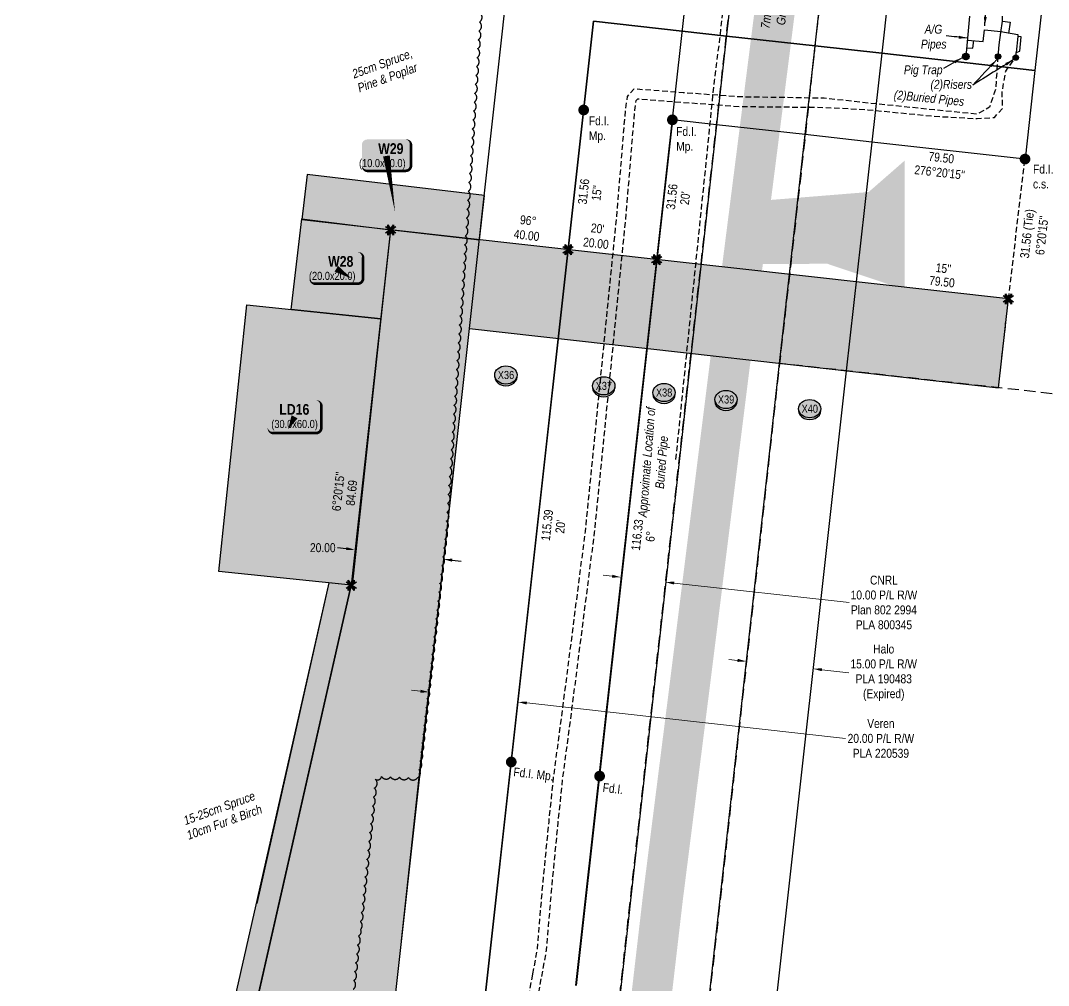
# Model space of a CAD drawing. Extents: x 481557 to 490744, y 6043801 to 6052728.
# Drawn here: x 481613 to 482764, y 6050562 to 6051642 of the extents above; entities that cross this region are included whole.
import ezdxf
from ezdxf.enums import TextEntityAlignment as Align

# ---------------------------------------------------------------- set-up
doc = ezdxf.new("R2010")
doc.units = 0
doc.header["$LTSCALE"] = 5
doc.header["$PDSIZE"] = 5
for name, pattern in [('0', [1, 1, 0]), ('foc-ACCESSROAD', [3.75, 2.5, -1.25]), ('foc-TIELINE', [1.875, 1.25, -0.625]), ('UG_PIPE', [1.875, 1.25, -0.625])]:
    doc.linetypes.add(name, pattern=pattern)
doc.layers.get('Defpoints').update_dxf_attribs({"color": 9})
for name, color, linetype in [('AS-PIPE-AG', 44, 'Continuous'), ('AS-PIPE-UG', 44, 'UG_PIPE'), ('AS-PIPE-UG-T', 44, 'Continuous'), ('AS-ROADS', 254, 'Continuous'), ('AS-SYMBOL', 7, 'Continuous'), ('C-AR', 13, 'foc-ACCESSROAD'), ('C-RW', 13, 'Continuous'), ('C-WS', 13, 'foc-ACCESSROAD'), ('F-RW', 190, 'Continuous'), ('L-BD', 7, 'Continuous'), ('L-BD1', 253, 'Continuous'), ('L-MON', 1, 'Continuous'), ('L-TIE', 7, 'foc-TIELINE'), ('P-CROSSINGS', 250, 'Continuous'), ('P-PROPOSED', 10, 'Continuous'), ('P-PROPOSED-H', 21, 'Continuous'), ('P-TEMP-BLOCKS', 250, 'Continuous'), ('P-TEMP-H', 41, 'Continuous'), ('P-TEMP_WORKSPACE', 46, 'Continuous'), ('P-TXT', 4, 'Continuous'), ('T-BUSH', 110, '0'), ('T-BUSH-T', 110, 'Continuous'), ('T-TIE', 201, 'foc-TIELINE')]:
    doc.layers.add(name, color=color, linetype=linetype)
for name, color, linetype, lineweight in [('C-RW-T', 13, 'Continuous', 9), ('F-RW-T', 190, 'Continuous', 9), ('T-TEXT', 48, 'Continuous', 18)]:
    doc.layers.add(name, color=color, linetype=linetype, lineweight=lineweight)
doc.styles.add('80', font='ARIALN.TTF', dxfattribs={"height": 10})
doc.styles.add('80CG', font='ARIALN.TTF', dxfattribs={"height": 10})
doc.styles.add('80L', font='ARIALN.TTF', dxfattribs={"height": 10})
doc.styles.add('80LS', font='ARIALNI.TTF', dxfattribs={"height": 10})
doc.styles.add('BOLD', font='ARIALNB.TTF')
doc.styles.add('Crossing', font='ARIALN.TTF', dxfattribs={"height": 10})
doc.dimstyles.new('Compass 5 000', dxfattribs={"dimscale": 5, "dimtxt": 9, "dimasz": 2, "dimexe": 0.2, "dimexo": 0.0625, "dimgap": 0.5, "dimtad": 0, "dimtih": 1, "dimtoh": 1, "dimzin": 0, "dimdsep": 46, "dimtxsty": '80CG', "dimcen": 0.1, "dimse1": 1, "dimse2": 1, "dimclrd": 256, "dimclrt": 256, "dimaunit": 1, "dimadec": 4, "dimazin": 0, "dimtfac": 0.06, "dimtofl": 0, "dimtmove": 0, "dimatfit": 1, "dimfxl": 0.2, "dimtolj": 1, "dimtzin": 0, "dimlwd": -1, "dimarcsym": 0})

# ---------------------------------------------------------------- blocks, each defined once
blk = doc.blocks.new('*U138')
h = blk.add_hatch(color=191)
edge = h.paths.add_edge_path()
edge.add_line((-24, -16.7), (24, -16.7))
edge.add_arc((24, -10.7), 6, 270, 360)
edge.add_line((30, -10.7), (30, 12.5))
edge.add_arc((24, 12.5), 6, 0, 90)
edge.add_line((24, 18.5), (-24, 18.5))
edge.add_arc((-24, 12.5), 6, 90, 180)
edge.add_line((-30, 12.5), (-30, -10.7))
edge.add_arc((-24, -10.7), 6, 180, 270)
at = {"color": 250, "flags": 128}
blk.add_lwpolyline([(-24, -16.7, 3, 3, 0), (24, -16.7, 3, 3, 0.414214), (30, -10.7, 3, 3, 0), (30, 12.5, 3, 0, 0.414214), (24, 18.5, 0, 0, 0), (-24, 18.5, 0, 0, 0.414214), (-30, 12.5, 0, 0, 0), (-30, -10.7, 0, 3, 0.414214)], format="xyseb", close=True, dxfattribs=at)
at = {"flags": 128}
blk.add_lwpolyline([(17.1, -11, 0, 7.5, 0), (0, 0, 0, 0, 0)], format="xyseb", dxfattribs=at)
at = {"color": 250}
for tag, p, height, style in [('TEMP_AREA_W1_001', (-9.2, 2.2), 12, 'BOLD'), ('ENTER_TEXT_001', (-30.7, -12.5), 9, '80')]:
    blk.add_attdef(tag, p, '', height=height, dxfattribs=dict(at, style=style))
blk = doc.blocks.new('*D111')
at = {"layer": 'C-RW-T', "transparency": 16777216}
for p, q in [((482060.5, 6050891.1), (482050.6, 6050892.2)), ((482179.5, 6050877.9), (482536.4, 6050838.2))]:
    blk.add_line(p, q, dxfattribs=at)
for points in [[(482060.7, 6050892.7), (482060.3, 6050889.4), (482070.4, 6050890)], [(482179.7, 6050879.5), (482179.3, 6050876.2), (482169.6, 6050879)]]:
    blk.add_solid(points, dxfattribs=at)
at = {"layer": 'Defpoints', "color": 0, "transparency": 16777216}
for p in [(482150, 6051606.5), (482249.1, 6051595.5), (482070.4, 6050890)]:
    blk.add_point(p, dxfattribs=at)
at = {"layer": 'C-RW-T', "transparency": 16777216, "insert": (482576, 6050838.2), "char_height": 10, "attachment_point": 5, "style": '80CG'}
blk.add_mtext('\\A1;Veren\\P20.00 P/L R/W\\PPLA 220539', dxfattribs=at)
blk = doc.blocks.new('*U89')
h = blk.add_hatch(color=191)
edge = h.paths.add_edge_path()
edge.add_line((-21.5, -16.7), (21.5, -16.7))
edge.add_arc((21.5, -10.7), 6, 270, 360)
edge.add_line((27.5, -10.7), (27.5, 12.5))
edge.add_arc((21.5, 12.5), 6, 0, 90)
edge.add_line((21.5, 18.5), (-21.5, 18.5))
edge.add_arc((-21.5, 12.5), 6, 90, 180)
edge.add_line((-27.5, 12.5), (-27.5, -10.7))
edge.add_arc((-21.5, -10.7), 6, 180, 270)
at = {"color": 250, "flags": 128}
blk.add_lwpolyline([(-21.5, -16.7, 3, 3, 0), (21.5, -16.7, 3, 3, 0.414214), (27.5, -10.7, 3, 3, 0), (27.5, 12.5, 3, 0, 0.414214), (21.5, 18.5, 0, 0, 0), (-21.5, 18.5, 0, 0, 0.414214), (-27.5, 12.5, 0, 0, 0), (-27.5, -10.7, 0, 3, 0.414214)], format="xyseb", close=True, dxfattribs=at)
at = {"flags": 128}
blk.add_lwpolyline([(9.7, -63.2, 0, 7.5, 0), (0, 0, 0, 0, 0)], format="xyseb", dxfattribs=at)
at = {"color": 250}
for tag, p, height, style in [('TEMP_AREA_W1_001', (-9.2, 2.2), 12, 'BOLD'), ('ENTER_TEXT_001', (-30.7, -12.5), 9, '80')]:
    blk.add_attdef(tag, p, '', height=height, dxfattribs=dict(at, style=style))
blk = doc.blocks.new('*U157')
h = blk.add_hatch(color=191)
edge = h.paths.add_edge_path()
edge.add_line((-24, -18.2), (24, -18.2))
edge.add_arc((24, -12.2), 6, 270, 360)
edge.add_line((30, -12.2), (30, 12.5))
edge.add_arc((24, 12.5), 6, 0, 90)
edge.add_line((24, 18.5), (-24, 18.5))
edge.add_arc((-24, 12.5), 6, 90, 180)
edge.add_line((-30, 12.5), (-30, -12.2))
edge.add_arc((-24, -12.2), 6, 180, 270)
at = {"color": 250, "flags": 128}
blk.add_lwpolyline([(-24, -18.2, 3, 3, 0), (24, -18.2, 3, 3, 0.414214), (30, -12.2, 3, 3, 0), (30, 12.5, 3, 0, 0.414214), (24, 18.5, 0, 0, 0), (-24, 18.5, 0, 0, 0.414214), (-30, 12.5, 0, 0, 0), (-30, -12.2, 0, 3, 0.414214)], format="xyseb", close=True, dxfattribs=at)
at = {"flags": 128}
blk.add_lwpolyline([(-7.2, -13.9, 0, 7.5, 0), (0, 0, 0, 0, 0)], format="xyseb", dxfattribs=at)
at = {"color": 250}
for tag, p, height, style in [('TEMP_AREA_W1_001', (-9.2, 2.2), 12, 'BOLD'), ('ENTER_TEXT_001', (-30.7, -12.5), 9, '80')]:
    blk.add_attdef(tag, p, '', height=height, dxfattribs=dict(at, style=style))
blk = doc.blocks.new('RISER')
h = blk.add_hatch(color=255)
h.dxf.hatch_style = 1
edge = h.paths.add_edge_path()
edge.add_arc((0, 0), 0.7, 0, 360)
blk.add_hatch(color=48).paths.add_polyline_path([(0.58, -0.15), (-0.58, -0.15, 0.774597)])
at = {"color": 48}
blk.add_line((-0.58, -0.15), (0.58, -0.15), dxfattribs=at)
blk.add_circle((0, 0), 0.6, dxfattribs=at)
blk = doc.blocks.new('PIG')
h = blk.add_hatch(color=255)
h.dxf.hatch_style = 1
edge = h.paths.add_edge_path()
edge.add_arc((0, 0), 0.85, 0, 360)
at = {"layer": 'AS-SYMBOL'}
h = blk.add_hatch(color=48, dxfattribs=at)
h.dxf.hatch_style = 1
h.paths.add_polyline_path([(-0.1, 0, 1), (-0.55, 0, 1)])
h = blk.add_hatch(color=48, dxfattribs=at)
h.dxf.hatch_style = 1
h.paths.add_polyline_path([(0.1, 0, 1), (0.55, 0, 1)])
at = {"layer": 'AS-SYMBOL', "color": 48}
for centre, radius in [((0, 0), 0.75), ((-0.33, 0), 0.225), ((0.33, 0), 0.225)]:
    blk.add_circle(centre, radius, dxfattribs=at)
blk = doc.blocks.new('*D159')
at = {"layer": 'Defpoints', "color": 0, "transparency": 16777216}
for p in [(482449.1, 6052496), (482498.8, 6052490.5), (482285, 6051018.7)]:
    blk.add_point(p, dxfattribs=at)
at = {"layer": 'F-RW-T', "transparency": 16777216}
for p, q in [((482275.1, 6051019.8), (482265.1, 6051020.9)), ((482344.6, 6051012.1), (482540.3, 6050990.4))]:
    blk.add_line(p, q, dxfattribs=at)
for points in [[(482275.2, 6051021.5), (482274.9, 6051018.2), (482285, 6051018.7)], [(482344.8, 6051013.8), (482344.4, 6051010.5), (482334.7, 6051013.2)]]:
    blk.add_solid(points, dxfattribs=at)
at = {"layer": 'F-RW-T', "transparency": 16777216, "insert": (482579.4, 6050990.4), "char_height": 10, "attachment_point": 5, "style": '80CG'}
blk.add_mtext('\\A1;CNRL\\P10.00 P/L R/W\\PPlan 802 2994\\PPLA 800345', dxfattribs=at)
blk = doc.blocks.new('*D160')
at = {"layer": 'Defpoints', "color": 0, "transparency": 16777216}
for p in [(482625.8, 6052727.9), (482700.3, 6052719.6), (482425.5, 6050924.5)]:
    blk.add_point(p, dxfattribs=at)
at = {"layer": 'F-RW-T', "transparency": 16777216}
for p, q in [((482415.6, 6050925.6), (482405.7, 6050926.7)), ((482510, 6050915.1), (482540.1, 6050911.8))]:
    blk.add_line(p, q, dxfattribs=at)
for points in [[(482415.8, 6050927.3), (482415.4, 6050923.9), (482425.5, 6050924.5)], [(482510.2, 6050916.8), (482509.8, 6050913.5), (482500.1, 6050916.2)]]:
    blk.add_solid(points, dxfattribs=at)
at = {"layer": 'F-RW-T', "transparency": 16777216, "insert": (482579.2, 6050911.8), "char_height": 10, "attachment_point": 5, "style": '80CG'}
blk.add_mtext('\\A1;Halo\\P15.00 P/L R/W\\PPLA 190483\\P(Expired)', dxfattribs=at)
blk = doc.blocks.new('TEMP')
h = blk.add_hatch(color=255)
h.dxf.hatch_style = 1
h.paths.add_polyline_path([(0, 0.25), (-0.67, 1.15), (-0.67, 0.67), (-1.15, 0.67), (-0.25, 0), (-1.15, -0.67), (-0.67, -0.67), (-0.67, -1.15), (0, -0.25), (0.67, -1.15), (0.67, -0.67), (1.15, -0.67), (0.25, 0), (1.15, 0.67), (0.67, 0.67), (0.67, 1.15)])
h.paths.add_polyline_path([(0.57, 0.85), (0.57, 0.57), (0.85, 0.57), (0.08, 0), (0.85, -0.57), (0.57, -0.57), (0.57, -0.85), (0, -0.08), (-0.57, -0.85), (-0.57, -0.57), (-0.85, -0.57), (-0.08, 0), (-0.85, 0.57), (-0.57, 0.57), (-0.57, 0.85), (0, 0.08)], flags=16)
h = blk.add_hatch(color=1)
h.dxf.hatch_style = 1
h.paths.add_polyline_path([(0, 0.08), (-0.57, 0.85), (-0.57, 0.57), (-0.85, 0.57), (-0.08, 0), (-0.85, -0.57), (-0.57, -0.57), (-0.57, -0.85), (0, -0.08), (0.57, -0.85), (0.57, -0.57), (0.85, -0.57), (0.08, 0), (0.85, 0.57), (0.57, 0.57), (0.57, 0.85)])
at = {"color": 1}
for p, q in [((-0.08, 0), (0.08, 0)), ((0, 0.08), (0, -0.08))]:
    blk.add_line(p, q, dxfattribs=at)
at = {"color": 255, "flags": 128}
blk.add_lwpolyline([(-0.25, 0), (-1.15, 0.67), (-0.67, 0.67), (-0.67, 1.15), (0, 0.25), (0.67, 1.15), (0.67, 0.67), (1.15, 0.67), (0.25, 0), (1.15, -0.67), (0.67, -0.67), (0.67, -1.15), (0, -0.25), (-0.67, -1.15), (-0.67, -0.67), (-1.15, -0.67)], close=True, dxfattribs=at)
at = {"color": 1, "flags": 128}
blk.add_lwpolyline([(-0.08, 0), (-0.85, 0.57), (-0.57, 0.57), (-0.57, 0.85), (0, 0.08), (0.57, 0.85), (0.57, 0.57), (0.85, 0.57), (0.08, 0), (0.85, -0.57), (0.57, -0.57), (0.57, -0.85), (0, -0.08), (-0.57, -0.85), (-0.57, -0.57), (-0.85, -0.57)], close=True, dxfattribs=at)
blk = doc.blocks.new('fdia')
at = {"color": 255, "const_width": 1}
blk.add_lwpolyline([(-0.5, 0, 1), (0.5, 0, 1)], format="xyb", close=True, dxfattribs=at)
blk = doc.blocks.new('Fdiaa')
blk.add_blockref('fdia', (0, 0))
blk = doc.blocks.new('fdib')
at = {"color": 1, "const_width": 1.6}
blk.add_lwpolyline([(-0.4, 0, 1), (0.4, 0, 1)], format="xyb", close=True, dxfattribs=at)
at = {"color": 1}
blk.add_circle((0, 0), 0.8, dxfattribs=at)
blk = doc.blocks.new('Fdibb')
blk.add_blockref('fdib', (0, 0))
blk = doc.blocks.new('fdicc')
for name in ['Fdibb', 'Fdiaa']:
    blk.add_blockref(name, (0, 0))
blk = doc.blocks.new('FDI')
blk.add_blockref('fdicc', (0, 0))
blk = doc.blocks.new('*D163')
at = {"layer": 'Defpoints', "color": 0, "transparency": 16777216}
for p in [(481994, 6051111.4), (482092.7, 6051100.7), (481987.3, 6051049.5)]:
    blk.add_point(p, dxfattribs=at)
at = {"layer": 'P-TXT', "transparency": 16777216}
for p, q in [((481977.4, 6051050.6), (481967.5, 6051051.7)), ((482096, 6051037.8), (482105.9, 6051036.7))]:
    blk.add_line(p, q, dxfattribs=at)
for points in [[(481977.6, 6051052.3), (481977.2, 6051049), (481987.3, 6051049.5)], [(482096.1, 6051039.4), (482095.8, 6051036.1), (482086, 6051038.9)]]:
    blk.add_solid(points, dxfattribs=at)
at = {"layer": 'P-TXT', "transparency": 16777216, "insert": (481951.1, 6051051.7), "char_height": 10, "attachment_point": 5, "style": '80CG'}
blk.add_mtext('\\A1;20.00', dxfattribs=at)
blk = doc.blocks.new('xing2')
h = blk.add_hatch(color=50)
h.dxf.hatch_style = 1
edge = h.paths.add_edge_path()
edge.add_ellipse((0, 0), major_axis=(-12.5, 0), ratio=0.816297, start_angle=0, end_angle=360)
h = blk.add_hatch(color=250)
h.dxf.hatch_style = 1
edge = h.paths.add_edge_path()
edge.add_ellipse((0, -2), major_axis=(-12.5, 0), ratio=0.816297, start_angle=0, end_angle=180)
edge.add_line((12.5, -2), (12.5, 0))
edge.add_ellipse((0, 0), major_axis=(-12.5, 0), ratio=0.816297, start_angle=0, end_angle=180, ccw=False)
edge.add_line((-12.5, 0), (-12.5, -2))
at = {"color": 250}
blk.add_ellipse((0, 0), major_axis=(-12.5, 0), ratio=0.816297, dxfattribs=at)
blk.add_ellipse((0, -2), major_axis=(-12.5, 0), ratio=0.816297, start_param=0, end_param=3.141593, dxfattribs=at)
at = {"color": 250, "style": 'Crossing'}
blk.add_attdef('CROSSING', text='', height=9, dxfattribs=at).set_placement((0.1, 0), align=Align.MIDDLE_CENTER)
at = {"color": 250, "style": 'Crossing', "flags": 1}
for tag, p in [('OWNER', (0.1, -12.5)), ('DESCRIPTION', (0.1, -25.8)), ('LOCATION', (0.1, -39.3)), ('DWG_REF', (0.1, -52.8))]:
    blk.add_attdef(tag, text='', height=9, dxfattribs=at).set_placement(p, align=Align.MIDDLE_CENTER)

msp = doc.modelspace()

# ---------------------------------------------------------------- hatches: boundary and pattern name
at = {"layer": 'AS-ROADS'}
h = msp.add_hatch(color=256, dxfattribs=at)
h.dxf.hatch_style = 1
h.paths.add_polyline_path([(482441.846, 6051369.161), (482515.837, 6051369.653), (482602.557, 6051340.638), (482602.557, 6051485.019), (482562.276, 6051449.884), (482449.728, 6051440.804)])
at = {"layer": 'P-PROPOSED-H'}
h = msp.add_hatch(color=256, dxfattribs=at)
h.dxf.hatch_style = 1
h.paths.add_polyline_path([(482078.931, 6049536.176), (482174.567, 6049565.396), (482040.698, 6050003.538), (481869.014, 6050042.498), (482004.479, 6050298.018), (482115.445, 6051296.954), (482707.728, 6051230.819), (482718.825, 6051330.202), (482027.103, 6051407.44), (481982.92, 6051009.699), (481746.49, 6049967.759), (481962.01, 6049918.852)])
h = msp.add_hatch(color=256, dxfattribs=at)
h.dxf.hatch_style = 1
h.paths.add_polyline_path([(481900.691, 6050647.318), (482039.332, 6050611.77), (482115.445, 6051296.954), (482707.728, 6051230.819), (482718.825, 6051330.202), (482027.103, 6051407.44), (481982.92, 6051009.699)])
at = {"layer": 'P-TEMP-H'}
h = msp.add_hatch(color=256, dxfattribs=at)
h.dxf.hatch_style = 1
h.paths.add_polyline_path([(482131.996, 6051446.011), (481933.682, 6051469.463), (481927.769, 6051419.186), (482126.509, 6051396.34)])
h = msp.add_hatch(color=256, dxfattribs=at)
h.dxf.hatch_style = 1
h.paths.add_polyline_path([(482027.103, 6051407.44), (482016.042, 6051307.861), (481915.814, 6051318.385), (481927.813, 6051419.835)])
h = msp.add_hatch(color=256, dxfattribs=at)
h.dxf.hatch_style = 1
h.paths.add_polyline_path([(482016.042, 6051307.861), (481982.92, 6051009.699), (481834.761, 6051025.245), (481866.079, 6051323.606)])
h = msp.add_hatch(color=256, dxfattribs=at)
h.dxf.hatch_style = 1
h.paths.add_polyline_path([(481849.676, 6050422.498), (481982.92, 6051009.699), (481957.894, 6051012.325), (481825.312, 6050428.039)])
h = msp.add_hatch(color=256, dxfattribs=at)
h.dxf.hatch_style = 1
h.paths.add_polyline_path([(481877.108, 6050653.365), (481900.691, 6050647.318), (481982.977, 6051009.947), (481958.806, 6051011.822)])

# ---------------------------------------------------------------- linework, layer by layer
at = {"layer": 'AS-PIPE-AG', "flags": 128}
for points in [[(482675.318, 6051646.663), (482671.173, 6051601.623)], [(482707.163, 6051601.613), (482708.388, 6051614.533), (482710.198, 6051628.543), (482712.108, 6051641.058), (482712.138, 6051646.863)], [(482712.108, 6051641.058), (482720.672, 6051639.903), (482719.027, 6051627.278)], [(482672.867, 6051620.037), (482690.648, 6051618.523), (482692.063, 6051631.603), (482710.208, 6051629.723)], [(482710.208, 6051629.723), (482729.157, 6051626.313), (482729.392, 6051624.168), (482727.437, 6051606.188)], [(482672.054, 6051611.194), (482678.848, 6051611.068), (482679.915, 6051619.437)], [(482727.062, 6051600.363), (482727.437, 6051606.188), (482731.752, 6051607.463), (482733.237, 6051623.673), (482729.392, 6051624.168)]]:
    msp.add_lwpolyline(points, dxfattribs=at)
at = {"layer": 'AS-PIPE-UG', "flags": 128}
for points in [[(482407.958, 6051744.204), (482400.938, 6051673.623), (482395.378, 6051621.248), (482389.243, 6051574.313), (482382.028, 6051502.403), (482345.886, 6051147.761)], [(482706.948, 6051601.968), (482704.408, 6051565.303), (482697.668, 6051544.808), (482683.598, 6051537.058), (482635.963, 6051541.798), (482562.413, 6051549.443), (482512.548, 6051554.898), (482417.553, 6051556.388), (482354.683, 6051561.063), (482299.343, 6051565.233), (482291.963, 6051557.013), (482289.813, 6051542.833), (482280.418, 6051428.308), (482244.813, 6051069.933), (482219.503, 6050872.228), (482209.253, 6050795.228), (482204.028, 6050745.043), (482196.473, 6050667.518), (482191.073, 6050602.608), (482185.841, 6050574.205)], [(482196.225, 6050571.542), (482201.686, 6050601.192), (482207.124, 6050666.556), (482214.668, 6050743.97), (482219.874, 6050793.968), (482230.107, 6050870.843), (482255.44, 6051068.725), (482291.069, 6051427.342), (482300.441, 6051541.593), (482302.057, 6051552.248), (482303.785, 6051554.173), (482353.879, 6051550.399), (482417.348, 6051545.688), (482512.713, 6051544.693), (482561.228, 6051542.078), (482634.963, 6051534.803), (482683.778, 6051532.118), (482703.088, 6051533.273), (482712.183, 6051543.598), (482711.863, 6051561.898), (482715.768, 6051585.273), (482726.853, 6051600.408)], [(482185.841, 6050574.205), (482177.503, 6050528.938), (482175.813, 6050496.708), (482171.648, 6050451.593), (482164.253, 6050385.228), (482154.203, 6050331.198), (482135.103, 6050259.473), (482114.258, 6050209.938), (482087.768, 6050150.463), (482069.993, 6050106.493), (482054.348, 6050062.828), (482053.613, 6050044.383), (482068.903, 6050018.923), (482089.548, 6049974.173), (482114.368, 6049916.838), (482138.668, 6049847.583), (482165.128, 6049767.973)], [(482175.276, 6049771.346), (482148.788, 6049851.04), (482124.333, 6049920.737), (482099.311, 6049978.538), (482078.37, 6050023.931), (482064.426, 6050047.15), (482064.968, 6050060.764), (482079.988, 6050102.684), (482097.613, 6050146.282), (482124.072, 6050205.688), (482145.247, 6050256.006), (482164.642, 6050328.841), (482174.838, 6050383.656), (482182.287, 6050450.509), (482186.481, 6050495.936), (482188.146, 6050527.684), (482196.225, 6050571.542)]]:
    msp.add_lwpolyline(points, dxfattribs=at)
at = {"layer": 'AS-ROADS', "const_width": 44.977, "flags": 128}
msp.add_lwpolyline([(482468.016, 6051737.543), (482406.478, 6051253.733), (482360.588, 6050886.518), (482331.848, 6050659.433), (482315.745, 6050520.76)], dxfattribs=at)
at = {"layer": 'C-AR', "flags": 128}
for points in [[(482283.519, 6050549.16), (482391.96, 6051525.21), (482402.887, 6051623.565), (482416.189, 6051743.291)], [(482515.561, 6051732.269), (482513.342, 6051711.844), (482501.899, 6051612.57), (482491.382, 6051514.153), (482462.506, 6051258.095), (482381.255, 6050524.1)]]:
    msp.add_lwpolyline(points, dxfattribs=at)
at = {"layer": 'C-RW', "flags": 128}
for points in [[(482039.332, 6050611.77), (482061.963, 6050822.005), (482082.309, 6050998.659), (482115.445, 6051296.954), (482165.914, 6051751.476), (482364.585, 6051729.382), (482414.033, 6051723.883), (482513.467, 6051712.825), (482587.922, 6051704.545), (482759.483, 6051685.465), (482748.436, 6051586.13), (482576.954, 6051605.2), (482502.425, 6051613.489), (482403.005, 6051624.545), (482353.555, 6051630.045), (482254.219, 6051641.092), (482162.144, 6050811.864), (482137.122, 6050586.696)], [(482137.105, 6050586.701), (482254.219, 6051641.092), (482353.555, 6051630.045), (482403.005, 6051624.545), (482502.425, 6051613.489), (482576.954, 6051605.2), (482748.436, 6051586.13), (482737.389, 6051486.794), (482565.918, 6051505.864), (482491.382, 6051514.153), (482391.969, 6051525.209), (482342.525, 6051530.707), (482234.684, 6050561.681)], [(482137.105, 6050586.701), (482101.704, 6050267.984), (482061.86, 6050193.913), (482018.294, 6050111.004), (482011.674, 6050098.604), (481969.384, 6050019.721), (481969.384, 6050019.721), (481869.014, 6050042.498), (481768.527, 6050064.873), (481612.695, 6050099.572)], [(482174.567, 6049565.396), (482040.698, 6050003.538), (482011.674, 6050098.604), (482018.294, 6050111.004), (482061.835, 6050193.931), (482101.704, 6050267.984), (482137.122, 6050586.696)]]:
    msp.add_lwpolyline(points, dxfattribs=at)
at = {"layer": 'C-WS', "flags": 128}
msp.add_lwpolyline([(482804.945, 6051220.007), (482537.057, 6051249.801), (482462.504, 6051258.095), (482491.382, 6051514.153), (482502.425, 6051613.489), (482513.342, 6051711.844), (482515.563, 6051732.269)], dxfattribs=at)
at = {"layer": 'F-RW', "flags": 128}
for points in [[(482234.398, 6050561.754), (482364.585, 6051729.382), (482366.736, 6051748.776)], [(482416.197, 6051743.29), (482391.969, 6051525.209), (482283.522, 6050549.159)], [(482381.257, 6050524.099), (482462.506, 6051258.095), (482491.376, 6051514.153), (482502.425, 6051613.489), (482513.342, 6051711.844), (482515.598, 6051732.265)], [(482590.071, 6051724.005), (482576.954, 6051605.2), (482565.918, 6051505.864), (482537.057, 6051249.801), (482454.343, 6050505.36)]]:
    msp.add_lwpolyline(points, dxfattribs=at)
at = {"layer": 'L-TIE'}
msp.add_line((482718.825, 6051330.202), (482737.389, 6051486.794), dxfattribs=at)
at = {"layer": 'P-PROPOSED'}
for points in [[(482174.567, 6049565.396), (482040.698, 6050003.538), (481869.014, 6050042.498), (482004.479, 6050298.018), (482115.445, 6051296.954), (482707.728, 6051230.819), (482718.825, 6051330.202), (482027.103, 6051407.44), (481982.92, 6051009.699), (481746.49, 6049967.759), (481962.01, 6049918.852), (482078.931, 6049536.176)], [(482039.332, 6050611.77), (482115.445, 6051296.954), (482707.728, 6051230.819), (482718.825, 6051330.202), (482027.103, 6051407.44), (481982.92, 6051009.699), (481900.691, 6050647.318)]]:
    msp.add_lwpolyline(points, dxfattribs=at)
at = {"layer": 'P-PROPOSED-H', "flags": 128}
msp.add_lwpolyline([(482016.247, 6051307.84), (481983.941, 6051009.586)], dxfattribs=at)
at = {"layer": 'P-TEMP_WORKSPACE', "flags": 128}
for points in [[(482131.996, 6051446.011), (481933.682, 6051469.463), (481927.769, 6051419.186), (482126.509, 6051396.34)], [(482027.103, 6051407.44), (482016.042, 6051307.861), (481915.814, 6051318.385), (481927.813, 6051419.835)], [(482016.042, 6051307.861), (481982.92, 6051009.699), (481834.761, 6051025.245), (481866.079, 6051323.606)], [(481849.676, 6050422.498), (481982.977, 6051009.947), (481957.894, 6051012.325), (481825.312, 6050428.039)]]:
    msp.add_lwpolyline(points, close=True, dxfattribs=at)
for points in [[(482718.825, 6051330.202), (482027.103, 6051407.44)], [(481900.691, 6050647.318), (481982.977, 6051009.947), (481957.894, 6051012.325), (481877.108, 6050653.365)]]:
    msp.add_lwpolyline(points, dxfattribs=at)
at = {"layer": 'T-BUSH', "flags": 128}
for points in [[(481993.494, 6050624.508, 0.43124259), (481993.134, 6050633.379, 0.52056705), (481994.183, 6050643.324, 0.52056705), (481995.232, 6050653.268, 0.52056705), (481996.281, 6050663.213, 0.52056705), (481997.329, 6050673.158, 0.52056705), (481998.378, 6050683.103, 0.52056705), (481999.427, 6050693.048, 0.52056705), (482000.476, 6050702.993, 0.52056705), (482001.525, 6050712.937, 0.52056705), (482002.574, 6050722.882, 0.52056705), (482003.623, 6050732.827, 0.52056705), (482004.672, 6050742.772, 0.52056705), (482005.72, 6050752.717, 0.52056705), (482006.769, 6050762.662, 0.52056705), (482007.818, 6050772.606, 0.52056705), (482008.867, 6050782.551, 0.52056705), (482009.916, 6050792.496, 0.52056705), (482016.996, 6050795.495, 0.52056705), (482026.989, 6050795.138, 0.52056705), (482036.983, 6050794.781, 0.52056705), (482046.977, 6050794.425, 0.52056705), (482056.97, 6050794.068, 0.52056705), (482058.771, 6050803.207, 0.52056705), (482059.884, 6050813.145, 0.52056705), (482060.996, 6050823.083, 0.52056705), (482062.108, 6050833.021, 0.52056705), (482063.22, 6050842.959, 0.52056705), (482064.332, 6050852.897, 0.52056705), (482065.445, 6050862.835, 0.52056705), (482066.557, 6050872.773, 0.52056705), (482067.669, 6050882.711, 0.52056705), (482068.781, 6050892.649, 0.52056705), (482069.893, 6050902.587, 0.52056705), (482071.006, 6050912.525, 0.52056705), (482072.118, 6050922.463, 0.52056705), (482073.23, 6050932.401, 0.52056705), (482074.342, 6050942.339, 0.52056705), (482075.454, 6050952.277, 0.52056705), (482076.567, 6050962.215, 0.52056705), (482077.679, 6050972.153, 0.52056705), (482078.791, 6050982.09, 0.52056705), (482079.903, 6050992.028, 0.52056705), (482081.015, 6051001.966, 0.52056705), (482082.128, 6051011.904, 0.52056705), (482083.24, 6051021.842, 0.52056705), (482084.352, 6051031.78, 0.52056705), (482085.464, 6051041.718, 0.52056705), (482086.576, 6051051.656, 0.52056705), (482087.689, 6051061.594, 0.52056705), (482088.801, 6051071.532, 0.52056705), (482089.484, 6051081.508, 0.52056705), (482090.146, 6051091.486, 0.52056705), (482090.807, 6051101.464, 0.52056705), (482091.469, 6051111.443, 0.52056705), (482092.131, 6051121.421, 0.52056705), (482092.792, 6051131.399, 0.52056705), (482093.454, 6051141.377, 0.52056705), (482094.116, 6051151.355, 0.52056705), (482094.777, 6051161.333, 0.52056705), (482095.439, 6051171.311, 0.52056705), (482096.101, 6051181.289, 0.52056705), (482096.762, 6051191.267, 0.52056705), (482097.424, 6051201.245, 0.52056705), (482098.086, 6051211.223, 0.52056705), (482098.747, 6051221.201, 0.52056705), (482099.409, 6051231.18, 0.52056705), (482100.071, 6051241.158, 0.52056705), (482100.732, 6051251.136, 0.52056705), (482101.394, 6051261.114, 0.52056705), (482102.056, 6051271.092, 0.52056705), (482102.717, 6051281.07, 0.52056705), (482103.379, 6051291.048, 0.52056705), (482104.041, 6051301.026, 0.52056705), (482104.703, 6051311.004, 0.52056705), (482105.364, 6051320.982, 0.52056705), (482106.026, 6051330.96, 0.52056705), (482106.688, 6051340.938, 0.52056705), (482107.349, 6051350.917, 0.52056705), (482108.011, 6051360.895, 0.52056705), (482108.673, 6051370.873, 0.52056705), (482109.334, 6051380.851, 0.52056705), (482109.996, 6051390.829, 0.52056705), (482110.658, 6051400.807, 0.52056705), (482111.319, 6051410.785, 0.52056705), (482111.981, 6051420.763, 0.52056705), (482112.643, 6051430.741, 0.52056705), (482113.304, 6051440.719, 0.52056705), (482113.966, 6051450.697, 0.52056705), (482114.628, 6051460.675, 0.52056705), (482115.289, 6051470.654, 0.52056705), (482115.951, 6051480.632, 0.52056705), (482116.613, 6051490.61, 0.52056705), (482117.274, 6051500.588, 0.52056705), (482117.936, 6051510.566, 0.52056705), (482118.598, 6051520.544, 0.52056705), (482119.259, 6051530.522, 0.52056705), (482119.921, 6051540.5, 0.52056705), (482120.583, 6051550.478, 0.52056705), (482121.245, 6051560.456, 0.52056705), (482121.906, 6051570.434, 0.52056705), (482122.568, 6051580.413, 0.52056705), (482123.23, 6051590.391, 0.52056705), (482123.891, 6051600.369, 0.52056705), (482124.553, 6051610.347, 0.52056705), (482125.215, 6051620.325, 0.52056705), (482125.876, 6051630.303, 0.52056705), (482126.538, 6051640.281, 0.52056705), (482127.2, 6051650.259, 0.52056705), (482127.861, 6051660.237, 0.52056705), (482123.678, 6051666.448, 0.52056705), (482113.844, 6051668.268, 0.52056705), (482104.011, 6051670.087, 0.52056705), (482094.178, 6051671.907, 0.52056705), (482084.345, 6051673.726, 0.52056705), (482074.512, 6051675.545, 0.52056705), (482064.679, 6051677.365, 0.52056705), (482054.846, 6051679.184, 0.52056705), (482045.013, 6051681.004, 0.52056705), (482035.18, 6051682.823, 0.52056705), (482025.347, 6051684.643, 0.52056705), (482015.514, 6051686.462, 0.52056705), (482005.68, 6051688.281, 0.52056705), (481995.847, 6051690.101, 0.52056705), (481986.014, 6051691.92, 0.52056705), (481976.181, 6051693.74, 0.52056705), (481966.348, 6051695.559, 0.52056705), (481956.515, 6051697.378, 0.52056705), (481946.682, 6051699.198, 0.52056705), (481936.849, 6051701.017, 0.52056705), (481927.016, 6051702.837, 0.52056705), (481917.183, 6051704.656, 0.52056705), (481907.35, 6051706.476, 0.52056705), (481908.354, 6051715.239, 0.52056705), (481910.809, 6051724.933, 0.52056705), (481913.264, 6051734.627, 0.52056705), (481915.72, 6051744.321, 0.52056705), (481918.175, 6051754.015, 0.52056705), (481927.29, 6051754.265, 0.52056705), (481937.245, 6051753.321, 0.52056705), (481947.201, 6051752.378, 0.52056705), (481957.156, 6051751.435, 0.52056705), (481967.111, 6051750.492, 0.52056705), (481977.067, 6051749.549, 0.52056705), (481987.022, 6051748.606, 0.52056705), (481996.978, 6051747.663, 0.52056705), (482006.933, 6051746.72, 0.52056705), (482016.889, 6051745.777, 0.52056705), (482026.844, 6051744.834, 0.52056705), (482036.799, 6051743.89, 0.52056705), (482046.755, 6051742.947, 0.52056705), (482056.71, 6051742.004, 0.52056705), (482066.666, 6051741.061, 0.52056705), (482076.621, 6051740.118, 0.52056705), (482086.577, 6051739.175, 0.52056705), (482096.532, 6051738.232, 0.52056705), (482106.487, 6051737.289, 0.52056705), (482112.789, 6051741.867, 0.52056705), (482115.812, 6051751.399, 0.52056705), (482118.835, 6051760.932, 0.52056705), (482121.858, 6051770.464, 0.29095587), (482126.082, 6051775.469)], [(481985.13, 6050557.477, 0.49739506), (481985.794, 6050567.185, 0.52056705), (481986.842, 6050577.124, 0.52056705), (481987.891, 6050587.064, 0.52056705), (481988.939, 6050597.003, 0.52056705), (481989.987, 6050606.943, 0.52056705), (481991.036, 6050616.883, 0.39544891), (481993.494, 6050624.508, 0.39544891)]]:
    msp.add_lwpolyline(points, format="xyb", dxfattribs=at)
at = {"layer": 'T-TIE'}
msp.add_line((482710.507, 6051255.704), (482716.053, 6051305.369), dxfattribs=at)

# ---------------------------------------------------------------- block references
at = {"layer": 'AS-SYMBOL'}
for name, p, xscale, yscale, zscale in [('PIG', (482671.173, 6051601.623), 5.000000000000009, 5.000000000000009, 5.000000000000009), ('PIG', (482671.173, 6051601.623), 4.997356950000008, 4.997356950000008, 4.997356950000008), ('RISER', (482707.163, 6051601.613), 5.000000000000009, 5.000000000000009, 5.000000000000009), ('RISER', (482707.163, 6051601.613), 5.000000000000009, 5.000000000000009, 5.000000000000009), ('RISER', (482727.062, 6051600.363), 5.000000000000009, 5.000000000000009, 5.000000000000009), ('RISER', (482727.063, 6051600.363), 5.000000000000009, 5.000000000000009, 5.000000000000009)]:
    msp.add_blockref(name, p, dxfattribs=dict(at, xscale=xscale, yscale=yscale, zscale=zscale))
at = {"layer": 'L-MON'}
for name, p, xscale, yscale, zscale in [('FDI', (482243.189, 6051541.754), 5.000000000000009, 5.000000000000009, 5.000000000000009), ('FDI', (482342.525, 6051530.707), 5.000000000000009, 5.000000000000009, 5.000000000000009), ('FDI', (482737.389, 6051486.794), 5.000000000000009, 5.000000000000009, 5.000000000000009), ('TEMP', (482225.803, 6051385.253), 4.997356950000007, 4.997356950000007, 4.997356950000007), ('TEMP', (482324.981, 6051374.179), 4.997356950000007, 4.997356950000007, 4.997356950000007), ('FDI', (482162.144, 6050811.864), 5.000000000000009, 5.000000000000009, 5.000000000000009), ('FDI', (482162.144, 6050811.864), 5.000000000000009, 5.000000000000009, 5.000000000000009), ('FDI', (482261.064, 6050796.059), 5.000000000000009, 5.000000000000009, 5.000000000000009), ('FDI', (482261.064, 6050796.059), 5.000000000000009, 5.000000000000009, 5.000000000000009)]:
    msp.add_blockref(name, p, dxfattribs=dict(at, xscale=xscale, yscale=yscale, zscale=zscale))
at = {"layer": 'L-MON', "color": 2, "xscale": 4.997356950000007, "yscale": 4.997356950000007, "zscale": 4.997356950000007}
for p in [(482027.103, 6051407.44), (482718.825, 6051330.202), (481982.92, 6051009.699)]:
    msp.add_blockref('TEMP', p, dxfattribs=at)
at = {"layer": 'P-CROSSINGS', "color": 3, "xscale": 0.9994680000000036, "yscale": 0.9994680000000036, "zscale": 0.9994680000000036}
for p, values in [((482156.141, 6051245.113), {'CROSSING': 'X36'}), ((482265.686, 6051232.912), {'CROSSING': 'X37'}), ((482333.19, 6051225.442), {'CROSSING': 'X38'}), ((482402.57, 6051217.703), {'CROSSING': 'X39'}), ((482496.288, 6051207.32), {'CROSSING': 'X40'})]:
    msp.add_blockref('xing2', p, dxfattribs=at).add_auto_attribs(values)
at = {"layer": 'P-TEMP-BLOCKS', "xscale": 0.9994680000000036, "yscale": 0.9994680000000036, "zscale": 0.9994680000000036}
for name, p, values in [('*U89', (482022.371, 6051490.308), {'TEMP_AREA_W1_001': 'W29', 'ENTER_TEXT_001': '(10.0x40.0)'}), ('*U138', (481966.294, 6051364.029), {'TEMP_AREA_W1_001': 'W28', 'ENTER_TEXT_001': '(20.0x20.0)'})]:
    msp.add_blockref(name, p, dxfattribs=at).add_auto_attribs(values)
at = {"layer": 'P-TEMP-BLOCKS'}
ref = msp.add_blockref('*U157', (481919.529, 6051198.233), dxfattribs=dict(at, xscale=0.9994680000000036, yscale=0.9994680000000036, zscale=0.9994680000000036))
ref.add_attrib('TEMP_AREA_W1_001', 'LD16', (481902.447, 6051200.579), dxfattribs={"layer": '0', "color": 250, "height": 11.9936, "style": 'BOLD'})
ref.add_attrib('ENTER_TEXT_001', '(30.0x60.0)', (481893.467, 6051185.77), dxfattribs={"layer": '0', "color": 250, "height": 8.99521, "style": '80'})

# ---------------------------------------------------------------- texts
at = {"layer": 'AS-PIPE-UG-T', "insert": (482610.88, 6051637.144), "char_height": 9.99471, "attachment_point": 1, "style": '80LS'}
msp.add_mtext_dynamic_manual_height_columns('\\pi14.152;A/G \\P\\pi9.9187;Pipes', width=47.89898, gutter_width=50.026, heights=[0], dxfattribs=at)
at = {"layer": 'AS-PIPE-UG-T', "char_height": 9.99479, "attachment_point": 1, "style": '80LS'}
for s, width, insert, rotation in [('\\pi0.59672;(2)Buried Pipes', 79.10645, (482590.596, 6051564.006), 354.313531), ('\\pi3.3034;Approximate Location of \\P\\pi36.588;Buried Pipe', 131.58255, (482303.634, 6051083.017), 85.485239)]:
    msp.add_mtext_dynamic_manual_height_columns(s, width=width, gutter_width=50.027, heights=[0], dxfattribs=dict(at, insert=insert, rotation=rotation))
at = {"layer": 'L-BD', "style": '80L'}
for s, height, rotation, p in [('31.56', 9.9947, 83.664, (482243.059, 6051450.419)), ("15''", 9.9947, 83.664, (482257.96, 6051448.764)), ('31.56', 9.9947, 83.664, (482341.896, 6051444.675)), ("20'", 9.9947, 83.664, (482356.796, 6051443.021)), ("15''", 9.9947, 353.6287, (482646.064, 6051364.413)), ('79.50', 9.9947, 353.6287, (482644.4, 6051349.513)), ("6°20'15''", 9.9947, 83.818, (481968.397, 6051114.718)), ('84.69', 9.9947, 83.818, (481983.302, 6051113.103)), ('115.39', 9.9948, 83.664, (482202.247, 6051076.935)), ("20'", 9.9948, 83.664, (482217.148, 6051075.281)), ('116.33', 9.9948, 83.664, (482303.115, 6051066.034)), ('6°', 9.9948, 83.664, (482318.016, 6051064.38))]:
    msp.add_text(s, height=height, rotation=rotation, dxfattribs=at).set_placement(p, align=Align.MIDDLE)
at = {"layer": 'L-BD', "insert": (482734.731, 6051403.789), "char_height": 9.99479, "width": 54.77131, "attachment_point": 2, "rotation": 83.664, "style": '80L'}
msp.add_mtext("31.56 (Tie)\\P6°20'15''", dxfattribs=at)
at = {"layer": 'L-BD1', "width": 29.60719, "attachment_point": 2, "rotation": 353.6542, "style": '80L'}
for s, insert, char_height in [("79.50\\P276°20'15'' ", (482644.206, 6051493.414), 9.99471), ('96° 40.00', (482181.711, 6051423.021), 9.9947), ("20' 20.00", (482259.319, 6051414.094), 9.9947)]:
    msp.add_mtext(s, dxfattribs=dict(at, insert=insert, char_height=char_height))
at = {"layer": 'L-MON', "char_height": 9.9947, "attachment_point": 1, "style": '80L'}
for s, insert in [('Fd.I. Mp.', (482249.016, 6051534.628)), ('Fd.I. Mp.', (482346.804, 6051522.74)), ('Fd.I. c.s.', (482746.348, 6051480.56))]:
    msp.add_mtext_dynamic_manual_height_columns(s, width=38.99787, gutter_width=50.026, heights=[0], dxfattribs=dict(at, insert=insert))
at = {"layer": 'L-MON', "char_height": 9.9895, "attachment_point": 1, "rotation": 353.660302, "style": '80L'}
for s, insert in [('Fd.I. Mp.', (482165.206, 6050805.838)), ('Fd.I.', (482265.19, 6050788.411))]:
    msp.add_mtext_dynamic_manual_height_columns(s, width=44.35264, gutter_width=50.026, heights=[0], dxfattribs=dict(at, insert=insert))
at = {"layer": 'T-BUSH-T', "attachment_point": 2, "rotation": 20, "style": '80LS'}
for s, insert, char_height, width in [('25cm Spruce, Pine & Poplar', (482016.045, 6051598.383), 9.99479, 71.75013), ('15-25cm Spruce\\P10cm Fur & Birch', (481833.46, 6050764.914), 10, 88.306)]:
    msp.add_mtext(s, dxfattribs=dict(at, insert=insert, char_height=char_height, width=width))
at = {"layer": 'T-TEXT', "insert": (482441.251, 6051632.775), "char_height": 9.99471, "attachment_point": 1, "rotation": 82.751149, "style": '80LS'}
msp.add_mtext_dynamic_manual_height_columns('\\pi0.78635;7m High Grade \\P\\pi6.9052;Gravel Road', width=77.53526, gutter_width=50.026, heights=[0], dxfattribs=at)
at = {"layer": 'T-TEXT', "char_height": 9.9947, "attachment_point": 1, "style": '80LS'}
for s, insert in [('Pig Trap', (482601.765, 6051591.762)), ('(2)Risers', (482631.559, 6051575.422))]:
    msp.add_mtext_dynamic_manual_height_columns(s, width=47.89898, gutter_width=50.026, heights=[0], dxfattribs=dict(at, insert=insert))

# ---------------------------------------------------------------- dimensions: what is measured, and where the dimension line sits
at = {"layer": 'C-RW-T'}
dim = msp.add_linear_dim(base=(482070.436, 6050889.973), p1=(482249.134, 6051595.536), p2=(482150.003, 6051606.543), angle=173.663952, text='Veren\\P20.00 P/L R/W\\PPLA 220539', dimstyle='Compass 5 000', dxfattribs=at)
dim.commit()
dim.dimension.update_dxf_attribs({"geometry": '*D111', "text_midpoint": (482575.981, 6050838.229), "dimtype": 161})
at = {"layer": 'F-RW-T'}
for base, p1, p2, angle, text, picture, middle in [((482425.542, 6050924.498), (482700.35, 6052719.597), (482625.807, 6052727.875), 173.663271, 'Halo\\P15.00 P/L R/W\\PPLA 190483\\P(Expired)', '*D160', (482579.181, 6050911.776)), ((482284.998, 6051018.734), (482498.788, 6052490.47), (482449.125, 6052495.987), 173.660311, 'CNRL\\P10.00 P/L R/W\\PPlan 802 2994\\PPLA 800345', '*D159', (482579.382, 6050990.37))]:
    dim = msp.add_linear_dim(base=base, p1=p1, p2=p2, angle=angle, text=text, dimstyle='Compass 5 000', dxfattribs=at)
    dim.commit()
    dim.dimension.update_dxf_attribs({"geometry": picture, "text_midpoint": middle, "dimtype": 161})
at = {"layer": 'P-TXT', "color": 4}
dim = msp.add_linear_dim(base=(481987.347, 6051049.546), p1=(482092.723, 6051100.72), p2=(481994.047, 6051111.408), angle=173.818043, text='20.00', dimstyle='Compass 5 000', dxfattribs=at)
dim.commit()
dim.dimension.update_dxf_attribs({"geometry": '*D163', "text_midpoint": (481951.071, 6051051.699), "dimtype": 161})

# ---------------------------------------------------------------- leaders
at = {"layer": 'AS-PIPE-UG-T', "path_type": 1}
msp.add_leader([(482673.139, 6051622.159), (482649.109, 6051624.775)], dimstyle='Compass 5 000', dxfattribs=at)
at = {"layer": 'T-TEXT', "path_type": 1}
for points in [[(482692.388, 6051636.083), (482693.605, 6051657.682)], [(482667.096, 6051600.302), (482646.103, 6051588.277)], [(482705.815, 6051598.162), (482678.809, 6051569.675)], [(482724.628, 6051598.162), (482678.809, 6051569.675)]]:
    msp.add_leader(points, dimstyle='Compass 5 000', override={"dimgap": 0.5, "dimtad": 0}, dxfattribs=at)

doc.saveas('drawing.dxf')
